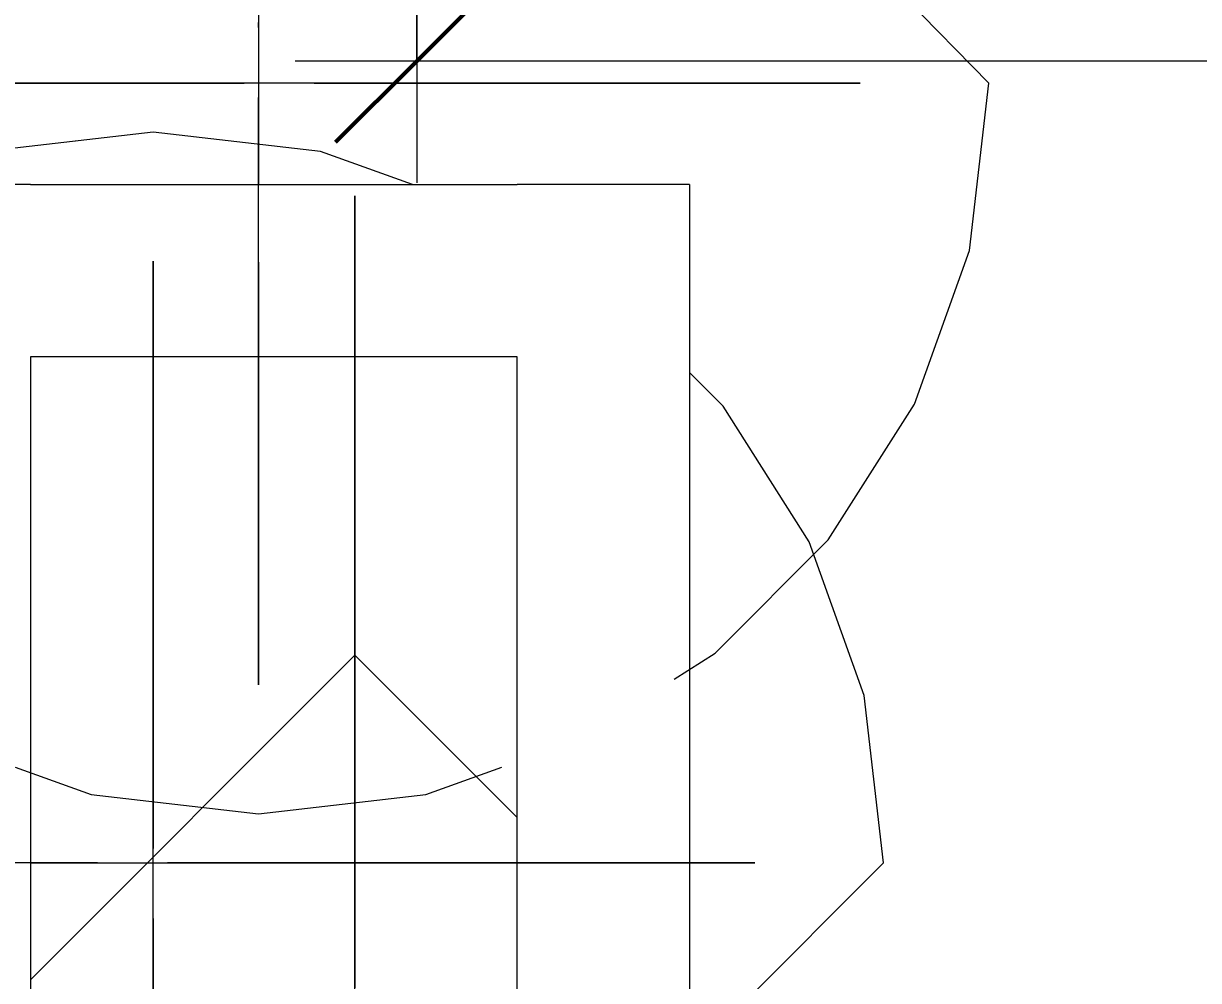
# Model space of a CAD drawing. Header units: inches. Extents: x -4010 to -1814, y 9846 to 12241.
# Drawn here: x -2764.7 to -2735.72, y 9981.81 to 10005.41 of the extents above; entities that cross this region are included whole.
import ezdxf

# ---------------------------------------------------------------- set-up
doc = ezdxf.new("R2010")
doc.units = ezdxf.units.IN
doc.header["$MEASUREMENT"] = 0
for name, color, linetype, lineweight in [('0-1', 7, 'Continuous', 5), ('0-2', 7, 'Continuous', 9), ('A-ANNO-DIMS', 211, 'Continuous', 9), ('A-ANNO-DIMS-32', 211, 'Continuous', 9), ('A-DETL-GENF-1', 253, 'Continuous', 9), ('A-WALL-1', 7, 'Continuous', 9)]:
    doc.layers.add(name, color=color, linetype=linetype, lineweight=lineweight)
doc.styles.add('Century Gothic', font='ufonts.com_century-gothic.ttf', dxfattribs={"height": 3})
doc.dimstyles.new('OD_1__HACK_2', dxfattribs={"dimscale": 12, "dimtxt": 3.132505, "dimasz": 0.333333, "dimexe": 0.25, "dimexo": 0.166667, "dimgap": 0.041667, "dimtad": 1, "dimdec": 4, "dimrnd": 0.0625, "dimzin": 3, "dimdsep": 46, "dimlunit": 4, "dimtxsty": 'Century Gothic', "dimblk1": 'OBLIQUE', "dimblk2": 'OBLIQUE', "dimsah": 1, "dimcen": 0.09, "dimdle": 0.25, "dimazin": 0, "dimtfac": 1, "dimtdec": 4, "dimtix": 1, "dimtmove": 0, "dimatfit": 3, "dimfxl": 1, "dimtvp": 1, "dimtfill": 1, "dimfrac": 2, "dimtolj": 1, "dimtzin": 0, "dimarcsym": 2})

# ---------------------------------------------------------------- blocks, each defined once
blk = doc.blocks.new('daphne 26070 - daphne 26070-V33-UNIT PLANS - 1ST FLOOR')
at = {"layer": 'A-DETL-GENF-1'}
for p, q in [((0, 20.905), (0, 20.973)), ((0, 20.973), (0, 20.231)), ((0, 20.039), (0, 20.905)), ((0, 20.267), (0, 20.511)), ((0, 20.511), (0, 20.039)), ((0, 19.093), (0, 20.267)), ((0, 20.231), (0, 19.881)), ((0, 19.33), (0, 20.196)), ((0, 20.196), (0, 18.778)), ((0, 19.645), (0, 19.881)), ((0, 19.881), (0, 18.857)), ((0, 19.881), (0, 19.347)), ((0, 19.347), (0, 19.724)), ((0, 19.724), (0, 19.409)), ((0, 18.778), (0, 19.645)), ((0, 19.093), (0, 19.524)), ((0, 19.524), (0, 19.33)), ((0, 19.409), (0, 19.446)), ((0, 19.446), (0, 18.936)), ((0, 19.409), (0, 18.969)), ((0, 18.621), (0, 19.409)), ((0, 19.093), (0, 19.33)), ((0, 19.33), (0, 19.251)), ((0, 19.251), (0, 18.227)), ((0, 18.069), (0, 19.093)), ((0, 18.227), (0, 19.093)), ((0, 18.542), (0, 19.093)), ((0, 18.969), (0, 18.227)), ((0, 18.936), (0, 18.148)), ((0, 18.385), (0, 18.857)), ((0, 18.857), (0, 18.7)), ((0, 18.857), (0, 18.227)), ((0, 18.7), (0, 18.148)), ((0, 18.227), (0, 18.621)), ((0, 18.227), (0, 18.542)), ((0, 17.846), (0, 18.385)), ((0, 18.148), (0, 18.227)), ((0, 18.227), (0, 17.676)), ((0, 17.045), (0, 18.148)), ((0, 18.148), (0, 18.069)), ((0, 18.148), (0, 18.069)), ((0, 18.069), (0, 17.676)), ((0, 17.676), (0, 17.991)), ((0, 17.991), (0, 17.846)), ((0, 17.676), (0, 17.092)), ((0, 17.092), (0, 16.809)), ((0, 15.312), (0, 17.045)), ((0, 17.045), (0, 16.809)), ((0, 16.809), (0, 17.045)), ((0, 16.809), (0, 15.312)), ((0, 14.84), (0, 15.312)), ((0, 15.312), (0, 14.761)), ((0, 14.761), (0, 14.918)), ((0, 14.918), (0, 13.816)), ((0, 14.372), (0, 14.84)), ((0, 14.052), (0, 14.525)), ((0, 14.525), (0, 13.973)), ((0, 13.973), (0, 14.372)), ((0, 13.973), (0, 14.367)), ((0, 14.367), (0, 13.973)), ((0, 13.816), (0, 14.209)), ((0, 14.209), (0, 13.658)), ((0, 13.737), (0, 14.052)), ((0, 13.973), (0, 13.658)), ((0, 13.658), (0, 13.973)), ((0, 13.973), (0, 13.579)), ((0, 13.737), (0, 13.973)), ((0, 13.028), (0, 13.816)), ((0, 13.816), (0, 13.737)), ((0, 13.658), (0, 13.737)), ((0, 13.579), (0, 13.737)), ((0, 13.737), (0, 13.343)), ((0, 13.343), (0, 12.87)), ((0, 12.634), (0, 13.028)), ((0, 12.87), (0, 11.295)), ((0, 12.398), (0, 12.634)), ((0, 12.24), (0, 12.398)), ((0, 11.374), (0, 12.24)), ((0, 10.901), (0, 11.374)), ((0, 11.295), (0, 10.98)), ((0, 10.98), (0, 10.397)), ((0, 10.665), (0, 10.901)), ((0, 9.956), (0, 10.665)), ((0, 10.397), (0, 9.483)), ((0, 9.089), (0, 10.034)), ((0, 10.034), (0, 9.956)), ((-8.001, 1.641), (0, 9.642)), ((3.999, 5.643), (0, 9.642)), ((0, 9.483), (0, 8.065)), ((0, 8.538), (0, 9.089)), ((0, 8.38), (0, 8.538)), ((0, 7.907), (0, 8.38)), ((0, 8.065), (0, 6.568)), ((0, 6.411), (0, 7.907)), ((0, 6.664), (0, 7.277)), ((0, 7.277), (0, 7.052)), ((0, 7.052), (0, 6.411)), ((0, 6.568), (0, 6.726)), ((0, 6.726), (0, 6.253)), ((0, 5.699), (0, 6.664)), ((0, 6.253), (0, 5.702)), ((0, 5.702), (0, 4.756)), ((0, 4.835), (0, 5.699)), ((0, 4.126), (0, 4.835)), ((0, 4.756), (0, 4.014)), ((0, 3.575), (0, 4.126)), ((0, 4.014), (0, 1.445)), ((0, 2.551), (0, 3.732)), ((0, 3.732), (0, 3.575)), ((0, 1.999), (0, 2.551)), ((0, 0.66), (0, 1.999))]:
    blk.add_line(p, q, dxfattribs=at)
blk = doc.blocks.new('switchgrass 26764 - switchgrass 26764-V35-UNIT PLANS - 1ST FLOOR')
at = {"layer": 'A-DETL-GENF-1'}
for p, q in [((-18.013, 0), (-13.222, 4.791)), ((0, 3.367), (0, -4.66)), ((0, 1.81), (0, 3.113)), ((0, 1.775), (0, 1.81)), ((0, 1.718), (0, 1.775)), ((0, 1.648), (0, 1.718)), ((0, 1.57), (0, 1.648)), ((0, 1.494), (0, 1.57)), ((0, 1.427), (0, 1.494)), ((0, 1.375), (0, 1.427)), ((0, 1.375), (0, -0.362)), ((-14.405, 0), (-14.839, 0)), ((-14.839, 0), (-14.458, 0)), ((-14.458, 0), (-13.454, 0)), ((-13.828, 0), (-14.405, 0)), ((-10.265, 0), (-14.289, 0)), ((-14.289, 0), (-13.936, 0)), ((-13.936, 0), (-13.61, 0)), ((-13.378, 0), (-13.828, 0)), ((-13.61, 0), (-13.295, 0)), ((-13.454, 0), (-12.037, 0)), ((-12.844, 0), (-13.378, 0)), ((-13.295, 0), (-12.976, 0)), ((-12.976, 0), (-11.829, 0)), ((-12.667, 0), (-12.957, 0)), ((-12.957, 0), (-12.8, 0)), ((-12.246, 0), (-12.844, 0)), ((-12.8, 0), (-12.372, 0)), ((-10.496, 0), (-12.667, 0)), ((-12.372, 0), (-11.733, 0)), ((-11.603, 0), (-12.246, 0)), ((-12.037, 0), (-10.417, 0)), ((-11.829, 0), (-11.54, 0)), ((-11.654, 0), (-11.799, 0)), ((-11.799, 0), (-10.933, 0)), ((-11.733, 0), (-10.947, 0)), ((-9.048, 0), (-11.654, 0)), ((-10.348, 0), (-11.631, 0)), ((-11.631, 0), (-11.52, 0)), ((-10.933, 0), (-11.603, 0)), ((-11.54, 0), (-10.978, 0)), ((-11.52, 0), (-11.214, 0)), ((-11.214, 0), (-10.758, 0)), ((-10.978, 0), (-10.483, 0)), ((-10.947, 0), (-10.076, 0)), ((-10.758, 0), (-10.197, 0)), ((-7.456, 0), (-10.496, 0)), ((-10.483, 0), (-8.324, 0)), ((-10.417, 0), (-8.805, 0)), ((-9.308, 0), (-10.348, 0)), ((-9.868, 0), (-10.265, 0)), ((-10.206, 0), (-10.221, 0)), ((-10.221, 0), (-10.153, 0)), ((-8.491, 0), (-10.206, 0)), ((-10.197, 0), (-9.575, 0)), ((-10.153, 0), (-9.631, 0)), ((-10.076, 0), (-9.181, 0)), ((-9.488, 0), (-9.868, 0)), ((-9.631, 0), (-9.193, 0)), ((-9.575, 0), (-8.936, 0)), ((-8.414, 0), (-9.488, 0)), ((-8.493, 0), (-9.308, 0)), ((-9.193, 0), (-9.145, 0)), ((-9.181, 0), (-8.324, 0)), ((-9.145, 0), (-8.98, 0)), ((-8.324, 0), (-9.048, 0)), ((-8.98, 0), (-8.084, 0)), ((-8.936, 0), (-8.324, 0)), ((-8.805, 0), (-7.41, 0)), ((-7.888, 0), (-8.493, 0)), ((-7.298, 0), (-8.491, 0)), ((-8.185, 0), (-8.469, 0)), ((-8.469, 0), (-8.464, 0)), ((-8.464, 0), (-6.519, 0)), ((-8.324, 0), (-8.414, 0)), ((-8.324, 0), (-7.166, 0)), ((-5.443, 0), (-8.185, 0)), ((-8.084, 0), (-7.456, 0)), ((-7.476, 0), (-7.888, 0)), ((-4.415, 0), (-7.6, 0)), ((-7.6, 0), (-7.525, 0)), ((-7.525, 0), (-7.312, 0)), ((-7.166, 0), (-7.476, 0)), ((-7.41, 0), (-6.442, 0)), ((-7.312, 0), (-6.981, 0)), ((-6.531, 0), (-7.298, 0)), ((-6.981, 0), (-6.55, 0)), ((-6.55, 0), (-6.038, 0)), ((-6.098, 0), (-6.531, 0)), ((-6.442, 0), (-4.415, 0)), ((-5.858, 0), (-6.098, 0)), ((-6.038, 0), (-5.465, 0)), ((-5.764, 0), (-5.863, 0)), ((-5.863, 0), (-5.858, 0)), ((-5.639, 0), (-5.764, 0)), ((-5.217, 0), (-5.639, 0)), ((-5.465, 0), (-4.85, 0)), ((-5.284, 0), (-5.443, 0)), ((-4.831, 0), (-5.284, 0)), ((-5.093, 0), (-5.217, 0)), ((-4.995, 0), (-5.093, 0)), ((-5.002, 0), (-5.012, 0)), ((-5.012, 0), (-5, 0)), ((-4.97, 0), (-5.002, 0)), ((-5, 0), (-4.995, 0)), ((-4.907, 0), (-4.97, 0)), ((-4.807, 0), (-4.907, 0)), ((-4.85, 0), (-4.831, 0)), ((-4.66, 0), (-4.807, 0)), ((3.028, 0), (-4.66, 0)), ((-3.547, 0), (-2.873, 0)), ((-2.873, 0), (-2.332, 0)), ((-2.332, 0), (-1.901, 0)), ((-1.901, 0), (-1.086, 0)), ((-1.086, 0), (-0.615, 0)), ((-0.615, 0), (-0.354, 0)), ((-0.354, 0), (-0.507, 0)), ((1.375, 0), (-0.362, 0)), ((1.375, 0), (1.427, 0)), ((1.427, 0), (1.494, 0)), ((1.494, 0), (1.57, 0)), ((1.57, 0), (1.648, 0)), ((1.648, 0), (1.718, 0)), ((1.718, 0), (1.775, 0)), ((1.775, 0), (1.81, 0)), ((1.81, 0), (3.113, 0)), ((3.113, 0), (3.692, 0)), ((-18.013, 0), (-17.537, -4.127)), ((-11.501, 0), (-12.351, 0)), ((-12.351, 0), (-12.043, 0)), ((-12.043, 0), (-11.232, 0)), ((-10.527, 0), (-11.501, 0)), ((-11.232, 0), (-10.088, 0)), ((-9.507, 0), (-10.527, 0)), ((-10.088, 0), (-8.78, 0)), ((-8.519, 0), (-9.507, 0)), ((-8.78, 0), (-7.479, 0)), ((-7.639, 0), (-8.519, 0)), ((-6.947, 0), (-7.639, 0)), ((-7.479, 0), (-6.354, 0)), ((-6.519, 0), (-6.947, 0)), ((-6.354, 0), (-5.574, 0)), ((-5.574, 0), (-4.37, 0)), ((-4.37, 0), (-3.547, 0)), ((-0.654, 0), (-0.666, 0)), ((-0.666, 0), (-0.666, 0)), ((-0.666, 0), (-0.651, 0)), ((-0.631, 0), (-0.654, 0)), ((-0.651, 0), (-0.362, 0)), ((-0.598, 0), (-0.631, 0)), ((-0.556, 0), (-0.598, 0)), ((-0.507, 0), (-0.556, 0)), ((0, -0.615), (0, -0.354)), ((0, -0.354), (0, -0.507)), ((0, -0.651), (0, -0.362)), ((0, -0.507), (0, -0.556)), ((0, -0.556), (0, -0.598)), ((0, -0.598), (0, -0.631)), ((0, -1.086), (0, -0.615)), ((0, -0.631), (0, -0.654)), ((0, -0.666), (0, -0.651)), ((0, -0.654), (0, -0.666)), ((0, -0.666), (0, -0.666)), ((0, -1.901), (0, -1.086)), ((0, -2.332), (0, -1.901)), ((0, -2.873), (0, -2.332)), ((0, -3.547), (0, -2.873)), ((0, -4.37), (0, -3.547)), ((-17.537, -4.127), (-16.181, -7.918)), ((0, -5.574), (0, -4.37)), ((0, -6.442), (0, -4.415)), ((0, -4.415), (0, -7.6)), ((0, -4.66), (0, -4.807)), ((0, -4.807), (0, -4.907)), ((0, -4.85), (0, -4.831)), ((0, -4.831), (0, -5.284)), ((0, -5.465), (0, -4.85)), ((0, -4.907), (0, -4.97)), ((0, -4.97), (0, -5.002)), ((0, -5), (0, -4.995)), ((0, -4.995), (0, -5.093)), ((0, -5.012), (0, -5)), ((0, -5.002), (0, -5.012)), ((0, -5.093), (0, -5.217)), ((0, -5.217), (0, -5.639)), ((0, -5.284), (0, -5.443)), ((0, -5.443), (0, -8.185)), ((0, -6.038), (0, -5.465)), ((0, -6.354), (0, -5.574)), ((0, -5.639), (0, -5.764)), ((0, -5.764), (0, -5.863)), ((0, -5.863), (0, -5.858)), ((0, -5.858), (0, -6.098)), ((0, -6.55), (0, -6.038)), ((0, -6.098), (0, -6.531)), ((0, -7.479), (0, -6.354)), ((0, -7.41), (0, -6.442)), ((0, -8.464), (0, -6.519)), ((0, -6.519), (0, -6.947)), ((0, -6.531), (0, -7.298)), ((0, -6.981), (0, -6.55)), ((0, -6.947), (0, -7.639)), ((0, -7.312), (0, -6.981)), ((0, -8.324), (0, -7.166)), ((0, -7.166), (0, -7.476)), ((0, -7.298), (0, -8.491)), ((0, -7.525), (0, -7.312)), ((0, -8.805), (0, -7.41)), ((0, -8.084), (0, -7.456)), ((0, -7.456), (0, -10.496)), ((0, -7.476), (0, -7.888)), ((0, -8.78), (0, -7.479)), ((0, -7.6), (0, -7.525)), ((0, -7.639), (0, -8.519)), ((-16.181, -7.918), (-14.053, -11.263)), ((0, -7.888), (0, -8.493)), ((0, -8.98), (0, -8.084)), ((0, -8.185), (0, -8.469)), ((0, -9.181), (0, -8.324)), ((0, -8.324), (0, -8.414)), ((0, -10.483), (0, -8.324)), ((0, -8.936), (0, -8.324)), ((0, -8.324), (0, -9.048)), ((0, -8.414), (0, -9.488)), ((0, -8.469), (0, -8.464)), ((0, -8.491), (0, -10.206)), ((0, -8.493), (0, -9.308)), ((0, -8.519), (0, -9.507)), ((0, -10.088), (0, -8.78)), ((0, -10.417), (0, -8.805)), ((0, -9.575), (0, -8.936)), ((0, -9.145), (0, -8.98)), ((0, -9.048), (0, -11.654)), ((0, -9.193), (0, -9.145)), ((0, -10.076), (0, -9.181)), ((0, -9.631), (0, -9.193)), ((0, -9.308), (0, -10.348)), ((0, -9.488), (0, -9.868)), ((0, -9.507), (0, -10.527)), ((0, -10.197), (0, -9.575)), ((0, -10.153), (0, -9.631)), ((0, -9.868), (0, -10.265)), ((0, -10.947), (0, -10.076)), ((0, -11.232), (0, -10.088)), ((0, -10.221), (0, -10.153)), ((0, -10.758), (0, -10.197)), ((0, -10.206), (0, -10.221)), ((0, -10.265), (0, -14.289)), ((0, -10.348), (0, -11.631)), ((0, -12.037), (0, -10.417)), ((0, -10.978), (0, -10.483)), ((0, -10.496), (0, -12.667)), ((0, -10.527), (0, -11.501)), ((0, -11.214), (0, -10.758)), ((0, -11.799), (0, -10.933)), ((0, -10.933), (0, -11.603)), ((0, -11.733), (0, -10.947)), ((0, -11.54), (0, -10.978)), ((-14.053, -11.263), (-13.222, -12.093)), ((0, -11.52), (0, -11.214)), ((0, -12.043), (0, -11.232)), ((0, -11.501), (0, -12.351)), ((0, -11.631), (0, -11.52)), ((0, -11.829), (0, -11.54)), ((0, -11.603), (0, -12.246)), ((0, -11.654), (0, -11.799)), ((0, -12.372), (0, -11.733)), ((0, -12.976), (0, -11.829)), ((0, -13.454), (0, -12.037)), ((0, -12.351), (0, -12.043)), ((0, -12.246), (0, -12.844)), ((0, -12.8), (0, -12.372)), ((0, -12.667), (0, -12.957)), ((0, -12.957), (0, -12.8)), ((0, -12.844), (0, -13.378)), ((0, -13.295), (0, -12.976)), ((0, -13.61), (0, -13.295)), ((0, -13.378), (0, -13.828)), ((0, -14.458), (0, -13.454)), ((0, -13.936), (0, -13.61)), ((0, -13.828), (0, -14.405)), ((0, -14.289), (0, -13.936)), ((0, -14.405), (0, -14.839)), ((0, -14.839), (0, -14.458)), ((-6.397, -16.725), (-4.127, -17.537)), ((-4.127, -17.537), (0, -18.013)), ((0, -18.013), (4.127, -17.537))]:
    blk.add_line(p, q, dxfattribs=at)
blk = doc.blocks.new('switchgrass 26764 - switchgrass 26764-V32-UNIT PLANS - 1ST FLOOR')
at = {"layer": 'A-DETL-GENF-1'}
for p, q in [((18.013, 0), (13.967, 4.15)), ((0, 3.367), (0, -2.5)), ((0, 1.427), (0, 1.494)), ((0, 1.375), (0, 1.427)), ((0, 1.375), (0, -0.362)), ((-5.443, 0), (-8.185, 0)), ((-4.415, 0), (-7.6, 0)), ((-6.442, 0), (-4.415, 0)), ((-6.038, 0), (-5.465, 0)), ((-5.764, 0), (-5.863, 0)), ((-5.639, 0), (-5.764, 0)), ((-5.217, 0), (-5.639, 0)), ((-5.465, 0), (-4.85, 0)), ((-5.284, 0), (-5.443, 0)), ((-4.831, 0), (-5.284, 0)), ((-5.093, 0), (-5.217, 0)), ((-4.995, 0), (-5.093, 0)), ((-5.002, 0), (-5.012, 0)), ((-5.012, 0), (-5, 0)), ((-4.97, 0), (-5.002, 0)), ((-5, 0), (-4.995, 0)), ((-4.907, 0), (-4.97, 0)), ((-4.807, 0), (-4.907, 0)), ((-4.85, 0), (-4.831, 0)), ((-4.66, 0), (-4.807, 0)), ((3.367, 0), (-4.66, 0)), ((-3.547, 0), (-2.873, 0)), ((-2.873, 0), (-2.332, 0)), ((-2.332, 0), (-1.901, 0)), ((-1.901, 0), (-1.086, 0)), ((-1.086, 0), (-0.615, 0)), ((-0.615, 0), (-0.354, 0)), ((-0.354, 0), (-0.507, 0)), ((1.375, 0), (-0.362, 0)), ((1.375, 0), (1.427, 0)), ((1.427, 0), (1.494, 0)), ((1.494, 0), (1.57, 0)), ((1.57, 0), (1.648, 0)), ((1.648, 0), (1.718, 0)), ((1.718, 0), (1.775, 0)), ((1.775, 0), (1.81, 0)), ((1.81, 0), (3.113, 0)), ((3.113, 0), (3.692, 0)), ((3.547, 0), (3.257, 0)), ((3.257, 0), (3.547, 0)), ((3.484, 0), (3.367, 0)), ((3.564, 0), (3.484, 0)), ((4.883, 0), (3.547, 0)), ((3.547, 0), (3.606, 0)), ((3.615, 0), (3.564, 0)), ((3.606, 0), (3.694, 0)), ((3.641, 0), (3.615, 0)), ((3.937, 0), (3.641, 0)), ((3.692, 0), (5.574, 0)), ((3.694, 0), (3.799, 0)), ((3.799, 0), (3.907, 0)), ((3.907, 0), (4.006, 0)), ((4.524, 0), (3.937, 0)), ((4.006, 0), (4.083, 0)), ((4.083, 0), (4.126, 0)), ((4.126, 0), (4.345, 0)), ((4.309, 0), (4.282, 0)), ((4.282, 0), (4.335, 0)), ((4.737, 0), (4.309, 0)), ((4.335, 0), (4.886, 0)), ((4.345, 0), (4.936, 0)), ((5.517, 0), (4.524, 0)), ((5.51, 0), (4.737, 0)), ((4.995, 0), (4.883, 0)), ((4.886, 0), (4.995, 0)), ((4.936, 0), (5.803, 0)), ((7.89, 0), (5.429, 0)), ((5.429, 0), (6.539, 0)), ((5.574, 0), (5.51, 0)), ((7.014, 0), (5.517, 0)), ((5.803, 0), (6.846, 0)), ((6.442, 0), (6.153, 0)), ((6.153, 0), (7.532, 0)), ((7.021, 0), (6.442, 0)), ((6.539, 0), (7.573, 0)), ((6.846, 0), (7.969, 0)), ((10.28, 0), (7.014, 0)), ((7.136, 0), (7.021, 0)), ((7.461, 0), (7.136, 0)), ((7.807, 0), (7.228, 0)), ((7.228, 0), (7.535, 0)), ((8.759, 0), (7.456, 0)), ((7.456, 0), (11.943, 0)), ((7.967, 0), (7.461, 0)), ((7.532, 0), (9.787, 0)), ((7.535, 0), (8.377, 0)), ((7.573, 0), (8.568, 0)), ((9.627, 0), (7.807, 0)), ((8.759, 0), (7.89, 0)), ((8.625, 0), (7.967, 0)), ((7.969, 0), (9.073, 0)), ((8.571, 0), (8.179, 0)), ((8.179, 0), (9.048, 0)), ((8.374, 0), (8.37, 0)), ((8.37, 0), (8.667, 0)), ((8.547, 0), (8.374, 0)), ((8.377, 0), (10.254, 0)), ((8.821, 0), (8.547, 0)), ((8.568, 0), (9.561, 0)), ((9.065, 0), (8.571, 0)), ((10.28, 0), (8.625, 0)), ((8.667, 0), (9.171, 0)), ((10.93, 0), (8.759, 0)), ((8.805, 0), (8.759, 0)), ((8.857, 0), (8.805, 0)), ((9.158, 0), (8.821, 0)), ((8.912, 0), (8.857, 0)), ((9.559, 0), (8.903, 0)), ((8.903, 0), (9.627, 0)), ((8.964, 0), (8.912, 0)), ((9.007, 0), (8.964, 0)), ((9.037, 0), (9.007, 0)), ((9.048, 0), (9.037, 0)), ((10.197, 0), (9.065, 0)), ((9.073, 0), (10.061, 0)), ((9.516, 0), (9.158, 0)), ((9.171, 0), (10.978, 0)), ((11.075, 0), (9.338, 0)), ((9.338, 0), (9.366, 0)), ((9.366, 0), (10.422, 0)), ((9.856, 0), (9.516, 0)), ((10.121, 0), (9.559, 0)), ((9.561, 0), (10.586, 0)), ((12.957, 0), (9.772, 0)), ((9.772, 0), (9.832, 0)), ((9.787, 0), (10.793, 0)), ((9.832, 0), (11.109, 0)), ((10.139, 0), (9.856, 0)), ((10.061, 0), (10.351, 0)), ((10.617, 0), (10.121, 0)), ((10.323, 0), (10.139, 0)), ((11.254, 0), (10.197, 0)), ((10.254, 0), (10.583, 0)), ((11.22, 0), (10.28, 0)), ((10.493, 0), (10.28, 0)), ((10.681, 0), (10.323, 0)), ((10.351, 0), (10.604, 0)), ((10.422, 0), (10.681, 0)), ((10.583, 0), (10.493, 0)), ((10.586, 0), (11.68, 0)), ((10.604, 0), (11.257, 0)), ((11.53, 0), (10.617, 0)), ((10.785, 0), (10.641, 0)), ((10.641, 0), (11.262, 0)), ((11.402, 0), (10.785, 0)), ((10.793, 0), (11.806, 0)), ((10.981, 0), (10.93, 0)), ((10.978, 0), (11.364, 0)), ((11.33, 0), (10.981, 0)), ((13.391, 0), (11.075, 0)), ((12.665, 0), (11.079, 0)), ((11.079, 0), (12.957, 0)), ((11.109, 0), (11.364, 0)), ((11.364, 0), (11.22, 0)), ((11.654, 0), (11.254, 0)), ((11.257, 0), (12.146, 0)), ((11.262, 0), (11.811, 0)), ((11.364, 0), (11.33, 0)), ((12.047, 0), (11.402, 0)), ((12.002, 0), (11.53, 0)), ((11.683, 0), (11.654, 0)), ((11.68, 0), (12.879, 0)), ((11.724, 0), (11.683, 0)), ((11.773, 0), (11.724, 0)), ((11.824, 0), (11.773, 0)), ((11.806, 0), (12.891, 0)), ((11.811, 0), (12.286, 0)), ((11.873, 0), (11.824, 0)), ((11.914, 0), (11.873, 0)), ((11.943, 0), (11.914, 0)), ((13.681, 0), (11.943, 0)), ((11.943, 0), (12.665, 0)), ((12.523, 0), (12.002, 0)), ((13.91, 0), (12.047, 0)), ((12.146, 0), (13.989, 0)), ((12.286, 0), (12.683, 0)), ((12.545, 0), (12.523, 0)), ((12.874, 0), (12.545, 0)), ((12.683, 0), (13.001, 0)), ((12.879, 0), (12.874, 0)), ((12.891, 0), (14.115, 0)), ((13.001, 0), (13.238, 0)), ((13.238, 0), (13.391, 0)), ((13.75, 0), (13.681, 0)), ((13.83, 0), (13.75, 0)), ((13.912, 0), (13.83, 0)), ((14.423, 0), (13.91, 0)), ((13.99, 0), (13.912, 0)), ((13.989, 0), (14.619, 0)), ((14.054, 0), (13.99, 0)), ((14.099, 0), (14.054, 0)), ((14.115, 0), (14.099, 0)), ((14.839, 0), (14.423, 0)), ((14.619, 0), (14.839, 0)), ((17.537, -4.127), (18.013, 0)), ((-6.354, 0), (-5.574, 0)), ((-5.574, 0), (-4.37, 0)), ((-4.37, 0), (-3.547, 0)), ((-0.654, 0), (-0.666, 0)), ((-0.666, 0), (-0.666, 0)), ((-0.666, 0), (-0.651, 0)), ((-0.631, 0), (-0.654, 0)), ((-0.651, 0), (-0.362, 0)), ((-0.598, 0), (-0.631, 0)), ((-0.556, 0), (-0.598, 0)), ((-0.507, 0), (-0.556, 0)), ((0, -0.615), (0, -0.354)), ((0, -0.354), (0, -0.507)), ((0, -0.651), (0, -0.362)), ((0, -0.507), (0, -0.556)), ((0, -0.556), (0, -0.598)), ((0, -0.598), (0, -0.631)), ((0, -1.086), (0, -0.615)), ((0, -0.631), (0, -0.654)), ((0, -0.666), (0, -0.651)), ((0, -0.654), (0, -0.666)), ((0, -0.666), (0, -0.666)), ((0, -1.901), (0, -1.086)), ((0, -2.332), (0, -1.901)), ((0, -2.873), (0, -2.332)), ((0, -3.547), (0, -2.873)), ((0, -4.37), (0, -3.547)), ((16.181, -7.918), (17.537, -4.127)), ((0, -5.574), (0, -4.37)), ((0, -6.442), (0, -4.415)), ((0, -4.415), (0, -7.6)), ((0, -4.85), (0, -4.831)), ((0, -4.831), (0, -5.284)), ((0, -5.465), (0, -4.85)), ((0, -5), (0, -4.995)), ((0, -4.995), (0, -5.093)), ((0, -5.093), (0, -5.217)), ((0, -5.217), (0, -5.639)), ((0, -5.284), (0, -5.443)), ((0, -5.443), (0, -8.185)), ((0, -6.038), (0, -5.465)), ((0, -6.354), (0, -5.574)), ((0, -5.639), (0, -5.764)), ((0, -5.764), (0, -5.863)), ((0, -5.863), (0, -5.858)), ((0, -5.858), (0, -6.098)), ((0, -6.55), (0, -6.038)), ((0, -6.098), (0, -6.531)), ((0, -7.479), (0, -6.354)), ((0, -7.41), (0, -6.442)), ((0, -8.464), (0, -6.519)), ((0, -6.519), (0, -6.947)), ((0, -6.531), (0, -7.298)), ((0, -6.981), (0, -6.55)), ((0, -6.947), (0, -7.639)), ((0, -7.312), (0, -6.981)), ((0, -8.324), (0, -7.166)), ((0, -7.166), (0, -7.476)), ((0, -7.298), (0, -8.491)), ((0, -7.525), (0, -7.312)), ((0, -8.805), (0, -7.41)), ((0, -8.084), (0, -7.456)), ((0, -7.456), (0, -10.496)), ((0, -7.476), (0, -7.888)), ((0, -8.78), (0, -7.479)), ((0, -7.6), (0, -7.525)), ((0, -7.639), (0, -8.519)), ((0, -7.888), (0, -8.493)), ((0, -8.98), (0, -8.084)), ((14.053, -11.263), (16.181, -7.918)), ((0, -8.185), (0, -8.469)), ((0, -9.181), (0, -8.324)), ((0, -8.324), (0, -8.414)), ((0, -10.483), (0, -8.324)), ((0, -8.936), (0, -8.324)), ((0, -8.324), (0, -9.048)), ((0, -8.414), (0, -9.488)), ((0, -8.469), (0, -8.464)), ((0, -8.491), (0, -10.206)), ((0, -8.493), (0, -9.308)), ((0, -8.519), (0, -9.507)), ((0, -10.088), (0, -8.78)), ((0, -10.417), (0, -8.805)), ((0, -9.575), (0, -8.936)), ((0, -9.145), (0, -8.98)), ((0, -9.048), (0, -11.654)), ((0, -9.193), (0, -9.145)), ((0, -10.076), (0, -9.181)), ((0, -9.631), (0, -9.193)), ((0, -9.308), (0, -10.348)), ((0, -9.488), (0, -9.868)), ((0, -9.507), (0, -10.527)), ((0, -10.197), (0, -9.575)), ((0, -10.153), (0, -9.631)), ((0, -9.868), (0, -10.265)), ((0, -10.947), (0, -10.076)), ((0, -11.232), (0, -10.088)), ((0, -10.221), (0, -10.153)), ((0, -10.758), (0, -10.197)), ((0, -10.206), (0, -10.221)), ((0, -10.265), (0, -14.289)), ((0, -10.348), (0, -11.631)), ((0, -12.037), (0, -10.417)), ((0, -10.978), (0, -10.483)), ((0, -10.496), (0, -12.667)), ((0, -10.527), (0, -11.501)), ((0, -11.214), (0, -10.758)), ((0, -11.799), (0, -10.933)), ((0, -10.933), (0, -11.603)), ((0, -11.733), (0, -10.947)), ((0, -11.54), (0, -10.978)), ((0, -11.52), (0, -11.214)), ((0, -12.043), (0, -11.232)), ((11.263, -14.053), (14.053, -11.263)), ((0, -11.501), (0, -12.351)), ((0, -11.631), (0, -11.52)), ((0, -11.829), (0, -11.54)), ((0, -11.603), (0, -12.246)), ((0, -11.654), (0, -11.799)), ((0, -12.372), (0, -11.733)), ((0, -12.976), (0, -11.829)), ((0, -13.454), (0, -12.037)), ((0, -12.351), (0, -12.043)), ((0, -12.246), (0, -12.844)), ((0, -12.8), (0, -12.372)), ((0, -12.667), (0, -12.957)), ((0, -12.957), (0, -12.8)), ((0, -12.844), (0, -13.378)), ((0, -13.295), (0, -12.976)), ((0, -13.61), (0, -13.295)), ((0, -13.378), (0, -13.828)), ((0, -14.458), (0, -13.454)), ((0, -13.936), (0, -13.61)), ((0, -13.828), (0, -14.405)), ((0, -14.289), (0, -13.936)), ((10.25, -14.697), (11.263, -14.053)), ((0, -14.405), (0, -14.839)), ((0, -14.839), (0, -14.458)), ((-6, -16.867), (-4.127, -17.537)), ((4.127, -17.537), (6, -16.867)), ((-4.127, -17.537), (0, -18.013)), ((0, -18.013), (4.127, -17.537))]:
    blk.add_line(p, q, dxfattribs=at)
blk = doc.blocks.new('CTR - 1st Phase - Shell_rvt-1-UNIT PLANS - 1ST FLOOR')
at = {"layer": 'A-WALL-1'}
for p, q in [((-2764.524, 10001.439), (-2768.774, 10001.439)), ((-2764.524, 10001.439), (-2752.524, 10001.439)), ((-2748.274, 10001.439), (-2752.524, 10001.439)), ((-2748.274, 10001.439), (-2748.274, 9943.439)), ((-2764.524, 9997.189), (-2764.524, 9943.439)), ((-2752.524, 9997.189), (-2764.524, 9997.189)), ((-2752.524, 9943.439), (-2752.524, 9997.189))]:
    blk.add_line(p, q, dxfattribs=at)
at = {"layer": '0-2'}
for name, p in [('switchgrass 26764 - switchgrass 26764-V32-UNIT PLANS - 1ST FLOOR', (-2758.899, 10003.939)), ('daphne 26070 - daphne 26070-V33-UNIT PLANS - 1ST FLOOR', (-2756.523, 9980.189))]:
    blk.add_blockref(name, p, dxfattribs=at)
at = {"layer": '0-2', "rotation": 180}
blk.add_blockref('switchgrass 26764 - switchgrass 26764-V35-UNIT PLANS - 1ST FLOOR', (-2761.496, 9984.714), dxfattribs=at)
blk = doc.blocks.new('DIMBLOCK192-UNIT PLANS - 1ST FLOOR')
at = {"layer": 'A-ANNO-DIMS-32'}
for p, q in [((-2709.999, 10022.061), (-2709.999, 10001.481)), ((-2709.999, 10004.481), (-2709.999, 10022.061)), ((-2754.999, 10015.085), (-2754.999, 10001.481)), ((-2754.999, 10004.481), (-2754.999, 10015.085)), ((-2706.999, 10004.481), (-2757.999, 10004.481))]:
    blk.add_line(p, q, dxfattribs=at)
at = {"layer": 'A-ANNO-DIMS-32', "lineweight": 50}
for p, q in [((-2754.999, 10004.481), (-2752.999, 10006.481)), ((-2709.999, 10004.481), (-2707.999, 10006.481)), ((-2754.999, 10004.481), (-2756.999, 10002.481)), ((-2709.999, 10004.481), (-2711.999, 10002.481))]:
    blk.add_line(p, q, dxfattribs=at)
at = {"layer": 'A-ANNO-DIMS-32', "color": 0, "insert": (-2737.744, 10008.826), "char_height": 3, "width": 12.58969, "attachment_point": 1, "line_spacing_factor": 0.984502, "style": 'Century Gothic', "bg_fill": 3, "box_fill_scale": 1.25, "bg_fill_color": 256, "bg_fill_true_color": 13158600, "bg_fill_transparency": 0}
blk.add_mtext('3\' - 9"', dxfattribs=at)
blk = doc.blocks.new('_Oblique')
at = {"color": 0, "linetype": 'ByBlock', "lineweight": -2}
blk.add_line((-0.5, -0.5), (0.5, 0.5), dxfattribs=at)

msp = doc.modelspace()

# ---------------------------------------------------------------- block references
at = {"layer": '0-1'}
msp.add_blockref('CTR - 1st Phase - Shell_rvt-1-UNIT PLANS - 1ST FLOOR', (0, 0), dxfattribs=at)

# ---------------------------------------------------------------- next in the draw order: dimensions: what is measured, and where the dimension line sits
at = {"layer": 'A-ANNO-DIMS'}
dim = msp.add_linear_dim(base=(-2754.99874, 10004.48092), p1=(-2709.99874, 10024.06068), p2=(-2754.99874, 10017.08481), dimstyle='OD_1__HACK_2', override={"dimpost": '<>', "dimfxl": 45.537488}, dxfattribs=at)
dim.commit()
dim.dimension.update_dxf_attribs({"geometry": 'DIMBLOCK192-UNIT PLANS - 1ST FLOOR', "text_midpoint": (-2732.49874, 10006.55638)})

doc.saveas('drawing.dxf')
